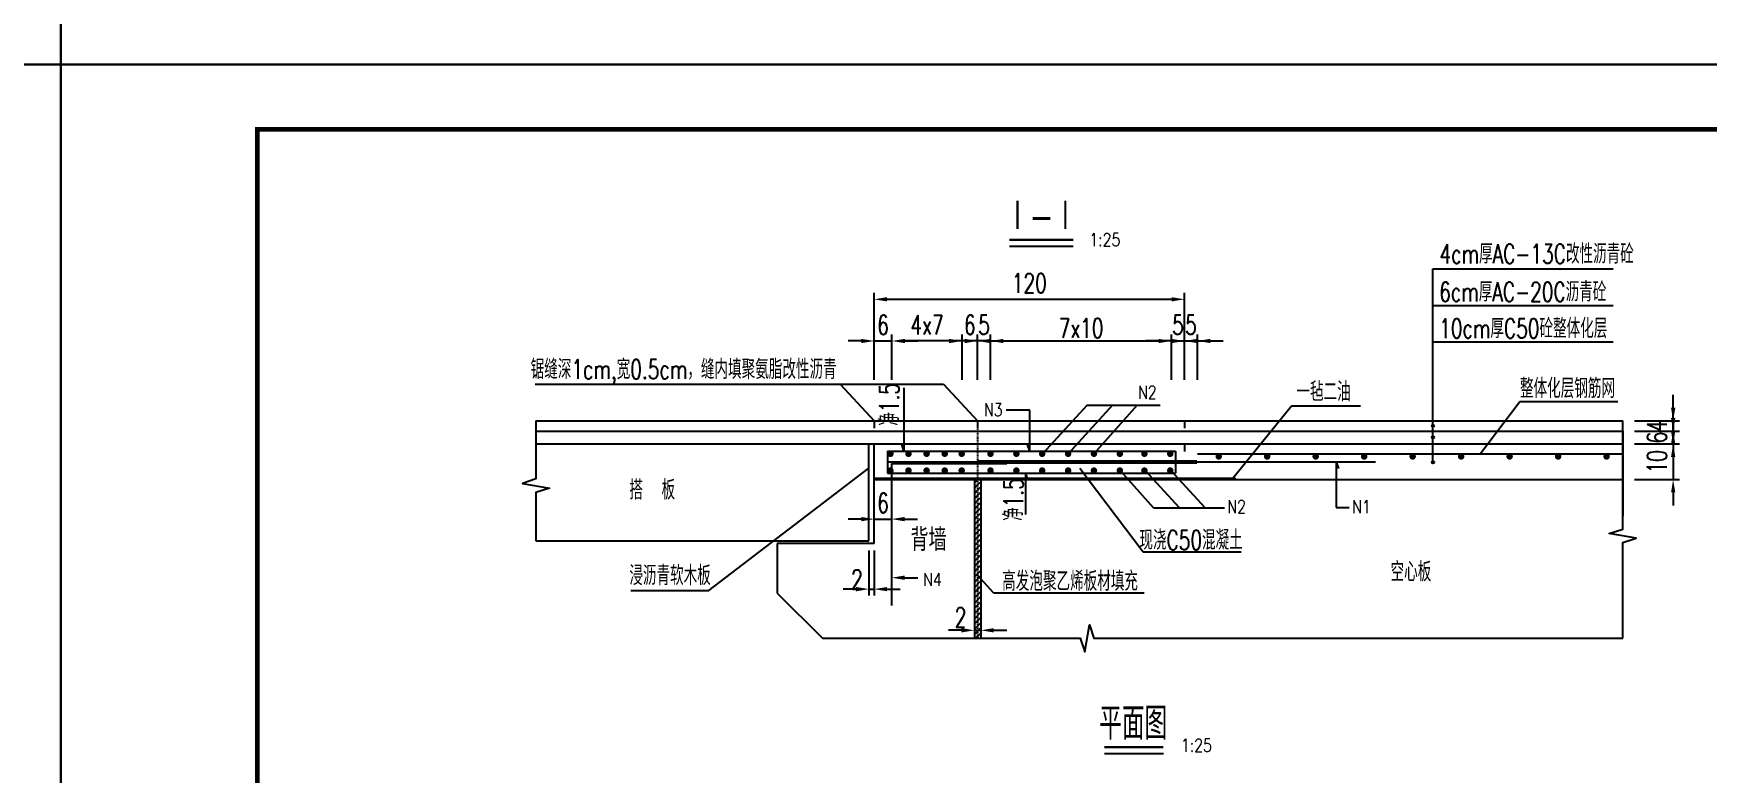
# Model space of a CAD drawing. Header units: millimetres. Extents: x -51 to 12129, y -1309 to -715.
# Drawn here: x 7085.1 to 7344.1, y -1121.4 to -1006.8 of the extents above; entities that cross this region are included whole.
import ezdxf
from ezdxf.enums import TextEntityAlignment as Align

# ---------------------------------------------------------------- set-up
doc = ezdxf.new("R2010")
doc.units = ezdxf.units.MM
doc.header["$LTSCALE"] = 0.25
doc.linetypes.add('DASHDOT', pattern=[1, 0.5, -0.25, 0, -0.25])
for name, color, linetype in [('0_RED', 1, 'Continuous'), ('0_YELLOW', 2, 'Continuous'), ('DIMENSION', 2, 'Continuous'), ('图框', 7, 'Continuous'), ('尺寸标注', 2, 'Continuous'), ('文字', 7, 'Continuous'), ('标注', 4, 'Continuous'), ('次轮廓线', 7, 'Continuous'), ('钢筋', 6, 'Continuous')]:
    doc.layers.add(name, color=color, linetype=linetype)
doc.styles.get("Standard").update_dxf_attribs({"font": 'simplex1.shx', "width": 0.7, "bigfont": 'hztxt.shx'})
doc.styles.add('TEXT', font='simplex1.shx', dxfattribs={"width": 0.7, "bigfont": 'hztxt.shx'})
doc.dimstyles.new('比例1：10', dxfattribs={"dimtxt": 3, "dimasz": 2, "dimexe": 1, "dimexo": 2, "dimgap": 0.5, "dimtad": 1, "dimzin": 13, "dimdsep": 46, "dimtxsty": 'Standard', "dimcen": -0.09, "dimclrd": 256, "dimclre": 256, "dimclrt": 7, "dimaunit": 1, "dimadec": 0, "dimazin": 0, "dimtfac": 0.0005, "dimtix": 1, "dimtmove": 2, "dimatfit": 0, "dimldrblk": 'DIM', "dimfxl": 0, "dimtolj": 1, "dimtzin": 13, "dimarcsym": 0})
doc.dimstyles.new('比例1：20', dxfattribs={"dimtxt": 3, "dimasz": 2, "dimexe": 1, "dimexo": 2, "dimgap": 0.5, "dimtad": 1, "dimlfac": 2, "dimzin": 13, "dimdsep": 46, "dimtxsty": 'Standard', "dimcen": -0.09, "dimclrd": 256, "dimclre": 256, "dimclrt": 7, "dimaunit": 1, "dimadec": 0, "dimazin": 0, "dimtfac": 0.0005, "dimtix": 1, "dimtmove": 2, "dimatfit": 3, "dimldrblk": 'DIM', "dimfxl": 0, "dimtolj": 1, "dimtzin": 13, "dimarcsym": 0})
doc.dimstyles.new('比例1：25', dxfattribs={"dimtxt": 3, "dimasz": 2, "dimexe": 1, "dimexo": 1, "dimgap": 1, "dimtad": 1, "dimdec": 1, "dimlfac": 2.5, "dimzin": 9, "dimdsep": 46, "dimtxsty": 'Standard', "dimcen": -0.09, "dimclrd": 4, "dimclre": 4, "dimclrt": 7, "dimaunit": 1, "dimadec": 0, "dimazin": 0, "dimtfac": 0.0005, "dimtdec": 1, "dimtix": 1, "dimtmove": 2, "dimatfit": 3, "dimfxl": 0, "dimtolj": 1, "dimtzin": 13, "dimarcsym": 0})
pattern_1 = [(45, (664.16464, -194.30396), (-0.404111525, 0.404111525), [])]

# ---------------------------------------------------------------- blocks, each defined once
blk = doc.blocks.new('*D1587')
at = {"layer": 'Defpoints', "color": 0}
for p in [(7230.67, -1095.86), (7231.67, -1095.86), (7231.67, -1099.19)]:
    blk.add_point(p, dxfattribs=at)
at = {"layer": '标注', "color": 4, "lineweight": -2}
for p, q in [((7230.67, -1096.86), (7230.67, -1100.19)), ((7231.67, -1096.86), (7231.67, -1100.19)), ((7228.67, -1099.19), (7226.67, -1099.19)), ((7230.67, -1099.19), (7231.67, -1099.19)), ((7233.67, -1099.19), (7235.67, -1099.19))]:
    blk.add_line(p, q, dxfattribs=at)
at = {"layer": '标注', "color": 4}
for points in [[(7228.67, -1098.86), (7228.67, -1099.53), (7230.67, -1099.19)], [(7233.67, -1098.86), (7233.67, -1099.53), (7231.67, -1099.19)]]:
    blk.add_solid(points, dxfattribs=at)
at = {"layer": '标注', "color": 7, "insert": (7228.53, -1097.19), "char_height": 3, "attachment_point": 5}
blk.add_mtext('\\A1;2', dxfattribs=at)
blk = doc.blocks.new('*D1588')
at = {"layer": 'Defpoints', "color": 0, "linetype": 'Continuous'}
for p in [(7263.17, -1054.42), (7261.17, -1066.76), (7263.17, -1066.76)]:
    blk.add_point(p, dxfattribs=at)
at = {"layer": '标注', "color": 4, "linetype": 'Continuous', "lineweight": -2}
for p, q in [((7261.17, -1060.42), (7261.17, -1053.42)), ((7263.17, -1060.42), (7263.17, -1053.42)), ((7259.17, -1054.42), (7257.17, -1054.42)), ((7261.17, -1054.42), (7263.17, -1054.42)), ((7265.17, -1054.42), (7267.17, -1054.42))]:
    blk.add_line(p, q, dxfattribs=at)
at = {"layer": '标注', "color": 4, "linetype": 'Continuous'}
for points in [[(7259.17, -1054.09), (7259.17, -1054.75), (7261.17, -1054.42)], [(7265.17, -1054.09), (7265.17, -1054.75), (7263.17, -1054.42)]]:
    blk.add_solid(points, dxfattribs=at)
at = {"layer": '标注', "color": 7, "linetype": 'Continuous', "insert": (7262.17, -1051.92), "char_height": 3, "attachment_point": 5}
blk.add_mtext('\\A1;5', dxfattribs=at)
blk = doc.blocks.new('*D1589')
at = {"layer": 'Defpoints', "color": 0, "linetype": 'Continuous'}
for p in [(7265.17, -1054.42), (7263.17, -1066.76), (7265.17, -1066.76)]:
    blk.add_point(p, dxfattribs=at)
at = {"layer": '标注', "color": 4, "linetype": 'Continuous', "lineweight": -2}
for p, q in [((7263.17, -1060.42), (7263.17, -1053.42)), ((7265.17, -1060.42), (7265.17, -1053.42)), ((7261.17, -1054.42), (7259.17, -1054.42)), ((7263.17, -1054.42), (7265.17, -1054.42)), ((7267.17, -1054.42), (7269.17, -1054.42))]:
    blk.add_line(p, q, dxfattribs=at)
at = {"layer": '标注', "color": 4, "linetype": 'Continuous'}
for points in [[(7261.17, -1054.09), (7261.17, -1054.75), (7263.17, -1054.42)], [(7267.17, -1054.09), (7267.17, -1054.75), (7265.17, -1054.42)]]:
    blk.add_solid(points, dxfattribs=at)
at = {"layer": '标注', "color": 7, "linetype": 'Continuous', "insert": (7264.17, -1051.92), "char_height": 3, "attachment_point": 5}
blk.add_mtext('\\A1;5', dxfattribs=at)
blk = doc.blocks.new('*D1590')
at = {"layer": 'Defpoints', "color": 0, "linetype": 'Continuous'}
for p in [(7231.17, -1054.42), (7231.17, -1068.36), (7233.17, -1071.88)]:
    blk.add_point(p, dxfattribs=at)
at = {"layer": '标注', "color": 4, "linetype": 'Continuous', "lineweight": -2}
for p, q in [((7231.17, -1060.42), (7231.17, -1053.42)), ((7233.17, -1060.42), (7233.17, -1053.42)), ((7229.17, -1054.42), (7227.17, -1054.42)), ((7233.17, -1054.42), (7231.17, -1054.42)), ((7235.17, -1054.42), (7237.17, -1054.42))]:
    blk.add_line(p, q, dxfattribs=at)
at = {"layer": '标注', "color": 4, "linetype": 'Continuous'}
for points in [[(7229.17, -1054.09), (7229.17, -1054.75), (7231.17, -1054.42)], [(7235.17, -1054.09), (7235.17, -1054.75), (7233.17, -1054.42)]]:
    blk.add_solid(points, dxfattribs=at)
at = {"layer": '标注', "color": 7, "linetype": 'Continuous', "insert": (7232.17, -1051.92), "char_height": 3, "attachment_point": 5}
blk.add_mtext('\\A1;5', dxfattribs=at)
blk = doc.blocks.new('*D1591')
at = {"layer": 'Defpoints', "color": 0, "linetype": 'Continuous'}
for p in [(7228.77, -1054.42), (7228.77, -1071.88), (7231.17, -1071.48)]:
    blk.add_point(p, dxfattribs=at)
at = {"layer": '标注', "color": 4, "linetype": 'Continuous', "lineweight": -2}
for p, q in [((7228.77, -1060.42), (7228.77, -1053.42)), ((7231.17, -1060.42), (7231.17, -1053.42)), ((7226.77, -1054.42), (7224.77, -1054.42)), ((7231.17, -1054.42), (7228.77, -1054.42)), ((7233.17, -1054.42), (7235.17, -1054.42))]:
    blk.add_line(p, q, dxfattribs=at)
at = {"layer": '标注', "color": 4, "linetype": 'Continuous'}
for points in [[(7226.77, -1054.09), (7226.77, -1054.75), (7228.77, -1054.42)], [(7233.17, -1054.09), (7233.17, -1054.75), (7231.17, -1054.42)]]:
    blk.add_solid(points, dxfattribs=at)
at = {"layer": '标注', "color": 7, "linetype": 'Continuous', "insert": (7229.97, -1051.92), "char_height": 3, "attachment_point": 5}
blk.add_mtext('\\A1;6', dxfattribs=at)
blk = doc.blocks.new('*D1592')
at = {"layer": 'Defpoints', "color": 0, "linetype": 'Continuous'}
for p in [(7217.92, -1054.42), (7217.92, -1071.88), (7228.77, -1071.88)]:
    blk.add_point(p, dxfattribs=at)
at = {"layer": '标注', "color": 4, "linetype": 'Continuous', "lineweight": -2}
for p, q in [((7217.92, -1060.42), (7217.92, -1053.42)), ((7228.77, -1060.42), (7228.77, -1053.42)), ((7226.77, -1054.42), (7219.92, -1054.42))]:
    blk.add_line(p, q, dxfattribs=at)
at = {"layer": '标注', "color": 4, "linetype": 'Continuous'}
for points in [[(7219.92, -1054.09), (7219.92, -1054.75), (7217.92, -1054.42)], [(7226.77, -1054.09), (7226.77, -1054.75), (7228.77, -1054.42)]]:
    blk.add_solid(points, dxfattribs=at)
at = {"layer": '标注', "color": 7, "linetype": 'Continuous', "insert": (7223.34, -1051.92), "char_height": 3, "attachment_point": 5}
blk.add_mtext('\\A1;4x7', dxfattribs=at)
blk = doc.blocks.new('*D1593')
at = {"layer": 'Defpoints', "color": 0, "linetype": 'Continuous'}
for p in [(7217.92, -1054.42), (7217.92, -1071.88), (7215.17, -1072.26)]:
    blk.add_point(p, dxfattribs=at)
at = {"layer": '标注', "color": 4, "linetype": 'Continuous', "lineweight": -2}
for p, q in [((7215.17, -1060.42), (7215.17, -1053.42)), ((7217.92, -1060.42), (7217.92, -1053.42)), ((7213.17, -1054.42), (7211.17, -1054.42)), ((7215.17, -1054.42), (7217.92, -1054.42)), ((7219.92, -1054.42), (7221.92, -1054.42))]:
    blk.add_line(p, q, dxfattribs=at)
at = {"layer": '标注', "color": 4, "linetype": 'Continuous'}
for points in [[(7213.17, -1054.09), (7213.17, -1054.75), (7215.17, -1054.42)], [(7219.92, -1054.09), (7219.92, -1054.75), (7217.92, -1054.42)]]:
    blk.add_solid(points, dxfattribs=at)
at = {"layer": '标注', "color": 7, "linetype": 'Continuous', "insert": (7216.54, -1051.92), "char_height": 3, "attachment_point": 5}
blk.add_mtext('\\A1;6', dxfattribs=at)
blk = doc.blocks.new('*D1777')
at = {"layer": 'Defpoints', "color": 0}
for p in [(7261.17, -1054.42), (7261.17, -1066.76), (7233.17, -1071.88)]:
    blk.add_point(p, dxfattribs=at)
at = {"layer": '标注', "lineweight": -2}
for p, q in [((7233.17, -1060.42), (7233.17, -1053.42)), ((7261.17, -1060.42), (7261.17, -1053.42)), ((7235.17, -1054.42), (7259.17, -1054.42))]:
    blk.add_line(p, q, dxfattribs=at)
at = {"layer": '标注'}
for points in [[(7235.17, -1054.09), (7235.17, -1054.75), (7233.17, -1054.42)], [(7259.17, -1054.09), (7259.17, -1054.75), (7261.17, -1054.42)]]:
    blk.add_solid(points, dxfattribs=at)
at = {"layer": '标注', "color": 7, "insert": (7247.17, -1052.42), "char_height": 3, "attachment_point": 5}
blk.add_mtext('\\A1;7x10', dxfattribs=at)
blk = doc.blocks.new('DIM')
blk.add_lwpolyline([(-1, -0.1, 0.2, 0, 0), (0, 0, 0, 0, 0)], format="xyseb")
blk = doc.blocks.new('*D1781')
at = {"layer": 'Defpoints', "color": 0}
for p in [(7217.88, -1081.99), (7215.17, -1082.69), (7217.88, -1082.69)]:
    blk.add_point(p, dxfattribs=at)
at = {"layer": '标注', "color": 4, "lineweight": -2}
for p, q in [((7213.17, -1081.99), (7211.17, -1081.99)), ((7215.17, -1081.99), (7215.17, -1080.99)), ((7215.17, -1081.99), (7217.88, -1081.99)), ((7217.88, -1081.99), (7217.88, -1080.99)), ((7219.88, -1081.99), (7221.88, -1081.99))]:
    blk.add_line(p, q, dxfattribs=at)
at = {"layer": '标注', "color": 4}
for points in [[(7213.17, -1081.65), (7213.17, -1082.32), (7215.17, -1081.99)], [(7219.88, -1081.65), (7219.88, -1082.32), (7217.88, -1081.99)]]:
    blk.add_solid(points, dxfattribs=at)
at = {"layer": '标注', "color": 7, "insert": (7216.53, -1079.49), "char_height": 3, "attachment_point": 5}
blk.add_mtext('\\A1;6', dxfattribs=at)
blk = doc.blocks.new('*D1782')
at = {"layer": 'Defpoints', "color": 0}
for p in [(7214.37, -1084.46), (7215.17, -1084.46), (7215.17, -1092.82)]:
    blk.add_point(p, dxfattribs=at)
at = {"layer": '标注', "color": 4, "lineweight": -2}
for p, q in [((7214.37, -1086.82), (7214.37, -1093.82)), ((7215.17, -1086.82), (7215.17, -1093.82)), ((7212.37, -1092.82), (7210.37, -1092.82)), ((7214.37, -1092.82), (7215.17, -1092.82)), ((7217.17, -1092.82), (7219.17, -1092.82))]:
    blk.add_line(p, q, dxfattribs=at)
at = {"layer": '标注', "color": 4}
for points in [[(7212.37, -1092.49), (7212.37, -1093.16), (7214.37, -1092.82)], [(7217.17, -1092.49), (7217.17, -1093.16), (7215.17, -1092.82)]]:
    blk.add_solid(points, dxfattribs=at)
at = {"layer": '标注', "color": 7, "insert": (7212.5, -1091.32), "char_height": 3, "attachment_point": 5}
blk.add_mtext('\\A1;2', dxfattribs=at)
blk = doc.blocks.new('*D1763')
at = {"layer": 'Defpoints', "color": 0}
for p in [(7330.97, -1066.76), (7330.97, -1068.36), (7338.77, -1068.36)]:
    blk.add_point(p, dxfattribs=at)
at = {"layer": '标注', "color": 4, "lineweight": -2}
for p, q in [((7338.77, -1064.76), (7338.77, -1062.76)), ((7332.77, -1066.76), (7339.77, -1066.76)), ((7338.77, -1066.76), (7338.77, -1068.36)), ((7332.77, -1068.36), (7339.77, -1068.36)), ((7338.77, -1070.36), (7338.77, -1072.36))]:
    blk.add_line(p, q, dxfattribs=at)
at = {"layer": '标注', "color": 4}
for points in [[(7338.44, -1064.76), (7339.1, -1064.76), (7338.77, -1066.76)], [(7338.44, -1070.36), (7339.1, -1070.36), (7338.77, -1068.36)]]:
    blk.add_solid(points, dxfattribs=at)
at = {"layer": '标注', "color": 7, "insert": (7336.27, -1067.56), "char_height": 3, "attachment_point": 5, "rotation": 90}
blk.add_mtext('\\A1;4', dxfattribs=at)
blk = doc.blocks.new('*D1544')
at = {"layer": 'Defpoints', "color": 0}
for p in [(7328.59, -1068.36), (7328.59, -1070.36), (7338.77, -1070.36)]:
    blk.add_point(p, dxfattribs=at)
at = {"layer": '标注', "color": 4, "lineweight": -2}
for p, q in [((7338.77, -1066.36), (7338.77, -1064.36)), ((7332.77, -1068.36), (7339.77, -1068.36)), ((7338.77, -1068.36), (7338.77, -1070.36)), ((7332.77, -1070.36), (7339.77, -1070.36)), ((7338.77, -1072.36), (7338.77, -1074.36))]:
    blk.add_line(p, q, dxfattribs=at)
at = {"layer": '标注', "color": 4}
for points in [[(7338.44, -1066.36), (7339.1, -1066.36), (7338.77, -1068.36)], [(7338.44, -1072.36), (7339.1, -1072.36), (7338.77, -1070.36)]]:
    blk.add_solid(points, dxfattribs=at)
at = {"layer": '标注', "color": 7, "insert": (7336.27, -1069.36), "char_height": 3, "attachment_point": 5, "rotation": 90}
blk.add_mtext('\\A1;6', dxfattribs=at)
blk = doc.blocks.new('*D1545')
at = {"layer": 'Defpoints', "color": 0}
for p in [(7325.63, -1070.36), (7325.63, -1075.86), (7338.77, -1075.86)]:
    blk.add_point(p, dxfattribs=at)
at = {"layer": '标注', "color": 4, "lineweight": -2}
for p, q in [((7338.77, -1068.36), (7338.77, -1066.36)), ((7332.77, -1070.36), (7339.77, -1070.36)), ((7338.77, -1070.36), (7338.77, -1075.86)), ((7332.77, -1075.86), (7339.77, -1075.86)), ((7338.77, -1077.86), (7338.77, -1079.86))]:
    blk.add_line(p, q, dxfattribs=at)
at = {"layer": '标注', "color": 4}
for points in [[(7338.44, -1068.36), (7339.1, -1068.36), (7338.77, -1070.36)], [(7338.44, -1077.86), (7339.1, -1077.86), (7338.77, -1075.86)]]:
    blk.add_solid(points, dxfattribs=at)
at = {"layer": '标注', "color": 7, "insert": (7336.27, -1073.11), "char_height": 3, "attachment_point": 5, "rotation": 90}
blk.add_mtext('\\A1;10', dxfattribs=at)
blk = doc.blocks.new('*D1764')
at = {"layer": 'Defpoints', "color": 0}
for p in [(7263.17, -1047.97), (7215.17, -1070.36), (7263.17, -1070.36)]:
    blk.add_point(p, dxfattribs=at)
at = {"layer": '标注', "color": 4, "lineweight": -2}
for p, q in [((7215.17, -1053.97), (7215.17, -1046.97)), ((7217.17, -1047.97), (7261.17, -1047.97)), ((7263.17, -1053.97), (7263.17, -1046.97))]:
    blk.add_line(p, q, dxfattribs=at)
at = {"layer": '标注', "color": 4}
for points in [[(7217.17, -1047.64), (7217.17, -1048.3), (7215.17, -1047.97)], [(7261.17, -1047.64), (7261.17, -1048.3), (7263.17, -1047.97)]]:
    blk.add_solid(points, dxfattribs=at)
at = {"layer": '标注', "color": 7, "insert": (7239.17, -1045.47), "char_height": 3, "attachment_point": 5}
blk.add_mtext('\\A1;120', dxfattribs=at)
blk = doc.blocks.new('*D1794')
at = {"layer": 'Defpoints', "color": 0}
for p in [(1756.54, -1110.45), (8019.91, -1110.45), (8028.04, -1115.45)]:
    blk.add_point(p, dxfattribs=at)
at = {"layer": '标注', "lineweight": -2}
for p, q in [((8019.91, -1108.45), (8019.91, -1106.45)), ((8013.91, -1110.45), (8020.91, -1110.45)), ((8019.91, -1115.45), (8019.91, -1110.45)), ((8025.91, -1115.45), (8018.91, -1115.45)), ((8019.91, -1117.45), (8019.91, -1119.45))]:
    blk.add_line(p, q, dxfattribs=at)
at = {"layer": '标注'}
for points in [[(8019.58, -1108.45), (8020.25, -1108.45), (8019.91, -1110.45)], [(8019.58, -1117.45), (8020.25, -1117.45), (8019.91, -1115.45)]]:
    blk.add_solid(points, dxfattribs=at)
at = {"layer": '标注', "color": 7, "insert": (8017.91, -1112.95), "char_height": 3, "attachment_point": 5, "rotation": 90}
blk.add_mtext('\\A1;5', dxfattribs=at)
blk = doc.blocks.new('123')
at = {"layer": '图框', "color": 2}
blk.add_lwpolyline([(369.33, -1011.65), (369.33, -714.65), (-50.67, -714.65), (-50.67, -1011.65)], close=True, dxfattribs=at)

msp = doc.modelspace()

# ---------------------------------------------------------------- hatches: boundary and pattern name
at = {"layer": '文字'}
h = msp.add_hatch(dxfattribs=at)
h.set_pattern_fill('ANSI31', color=2, scale=0.18, style=0)
h.set_pattern_definition(pattern_1)
h.paths.add_polyline_path([(7230.66925, -1100.42913), (7231.16925, -1100.42913), (7231.16925, -1075.8593), (7230.66925, -1075.8593)])
h.paths.add_polyline_path([(7231.66925, -1091.19292), (7231.16925, -1090.63912), (7231.16925, -1100.42913), (7231.66925, -1100.42913)])
h = msp.add_hatch(dxfattribs=at)
h.set_pattern_fill('ANSI31', color=2, scale=0.18, style=0)
h.set_pattern_definition(pattern_1)
h.paths.add_polyline_path([(7231.66925, -1075.8593), (7231.16925, -1075.8593), (7231.16925, -1090.63912), (7231.66925, -1091.19292)])

# ---------------------------------------------------------------- linework, layer by layer
for p, q in [((7162.85445, -1066.7593), (7330.97245, -1066.7593)), ((7162.85445, -1068.3593), (7330.97245, -1068.3593)), ((7162.85445, -1070.3593), (7330.97245, -1070.3593)), ((7214.36926, -1085.3593), (7214.36926, -1070.3593)), ((7215.16926, -1085.7593), (7215.16926, -1070.3593)), ((7215.16926, -1075.6593), (7270.97245, -1075.6593)), ((7215.16926, -1075.79087), (7215.30082, -1075.6593)), ((7215.16926, -1075.8593), (7330.97245, -1075.8593)), ((7215.98471, -1075.8593), (7216.18471, -1075.6593)), ((7216.86859, -1075.8593), (7217.06859, -1075.6593)), ((7217.75247, -1075.8593), (7217.95247, -1075.6593)), ((7218.63636, -1075.8593), (7218.83636, -1075.6593)), ((7219.52024, -1075.8593), (7219.72024, -1075.6593)), ((7220.40412, -1075.8593), (7220.60412, -1075.6593)), ((7220.70687, -1075.8593), (7220.90687, -1075.6593)), ((7221.28801, -1075.8593), (7221.48801, -1075.6593)), ((7222.17189, -1075.8593), (7222.37189, -1075.6593)), ((7225.59076, -1075.8593), (7225.79076, -1075.6593)), ((7226.47464, -1075.8593), (7226.67464, -1075.6593)), ((7227.35852, -1075.8593), (7227.55852, -1075.6593)), ((7228.24241, -1075.8593), (7228.44241, -1075.6593)), ((7229.12629, -1075.8593), (7229.32629, -1075.6593)), ((7230.01017, -1075.8593), (7230.21017, -1075.6593)), ((7230.66925, -1075.8593), (7230.66925, -1100.42913)), ((7230.89406, -1075.8593), (7231.09406, -1075.6593)), ((7231.66925, -1075.8593), (7231.66925, -1100.42913)), ((7231.77794, -1075.8593), (7231.97794, -1075.6593)), ((7232.66182, -1075.8593), (7232.86182, -1075.6593)), ((7233.54571, -1075.8593), (7233.74571, -1075.6593)), ((7234.42959, -1075.8593), (7234.62959, -1075.6593)), ((7235.31348, -1075.8593), (7235.51348, -1075.6593)), ((7236.19736, -1075.8593), (7236.39736, -1075.6593)), ((7237.08124, -1075.8593), (7237.28124, -1075.6593)), ((7237.96513, -1075.8593), (7238.16513, -1075.6593)), ((7239.73289, -1075.8593), (7239.93289, -1075.6593)), ((7240.61678, -1075.8593), (7240.81678, -1075.6593)), ((7241.50066, -1075.8593), (7241.70066, -1075.6593)), ((7242.38454, -1075.8593), (7242.58454, -1075.6593)), ((7243.26843, -1075.8593), (7243.46843, -1075.6593)), ((7244.15231, -1075.8593), (7244.35231, -1075.6593)), ((7245.03619, -1075.8593), (7245.23619, -1075.6593)), ((7245.92008, -1075.8593), (7246.12008, -1075.6593)), ((7246.80396, -1075.8593), (7247.00396, -1075.6593)), ((7247.68784, -1075.8593), (7247.88784, -1075.6593)), ((7248.57173, -1075.8593), (7248.77173, -1075.6593)), ((7249.45561, -1075.8593), (7249.65561, -1075.6593)), ((7250.33949, -1075.8593), (7250.53949, -1075.6593)), ((7251.22338, -1075.8593), (7251.42338, -1075.6593)), ((7252.10726, -1075.8593), (7252.30726, -1075.6593)), ((7252.99114, -1075.8593), (7253.19114, -1075.6593)), ((7253.87503, -1075.8593), (7254.07503, -1075.6593)), ((7254.75891, -1075.8593), (7254.95891, -1075.6593)), ((7255.6428, -1075.8593), (7255.646, -1075.6593)), ((7256.32988, -1075.8593), (7256.52988, -1075.6593)), ((7257.21376, -1075.8593), (7257.41376, -1075.6593)), ((7258.09765, -1075.8593), (7258.29765, -1075.6593)), ((7258.98153, -1075.8593), (7259.18153, -1075.6593)), ((7259.86541, -1075.8593), (7260.06541, -1075.6593)), ((7260.7493, -1075.8593), (7260.9493, -1075.6593)), ((7261.63318, -1075.8593), (7261.83318, -1075.6593)), ((7262.51706, -1075.8593), (7262.71706, -1075.6593)), ((7263.40095, -1075.8593), (7263.60095, -1075.6593)), ((7264.28483, -1075.8593), (7264.48483, -1075.6593)), ((7265.16871, -1075.8593), (7265.36871, -1075.6593)), ((7266.0526, -1075.8593), (7266.2526, -1075.6593)), ((7266.93648, -1075.8593), (7267.13648, -1075.6593)), ((7267.82036, -1075.8593), (7268.02036, -1075.6593)), ((7268.70425, -1075.8593), (7268.90425, -1075.6593)), ((7269.58813, -1075.8593), (7269.78813, -1075.6593)), ((7270.47201, -1075.8593), (7270.67201, -1075.6593)), ((7162.85445, -1085.3593), (7214.36926, -1085.3593)), ((7200.16926, -1085.7593), (7200.16926, -1093.42386)), ((7215.16926, -1085.7593), (7200.16926, -1085.7593))]:
    msp.add_line(p, q)
at = {"linetype": 'DASHDOT'}
msp.add_line((7231.16925, -1066.7593), (7231.16925, -1100.42913), dxfattribs=at)
at = {"const_width": 0.7}
msp.add_lwpolyline([(7499.75412, -1021.65472), (7119.75412, -1021.65472), (7119.75412, -1298.65472), (7499.75412, -1298.65472)], close=True, dxfattribs=at)
msp.add_lwpolyline([(7215.16926, -1075.6593), (7270.97245, -1075.6593), (7270.97245, -1075.8593), (7215.16926, -1075.8593)], close=True)
at = {"layer": '0_RED', "color": 4}
for p, q in [((7215.16926, -1066.7593), (7215.16926, -1067.90194)), ((7231.16925, -1066.7593), (7231.16925, -1067.90194)), ((7263.16926, -1066.7593), (7263.16926, -1067.90194)), ((7263.16926, -1070.3593), (7263.16926, -1071.50194))]:
    msp.add_line(p, q, dxfattribs=at)
at = {"layer": '0_YELLOW'}
msp.add_line((7330.97245, -1068.3593), (7330.97245, -1081.53486), dxfattribs=at)
at = {"layer": '尺寸标注', "color": 4, "linetype": 'Continuous'}
for centre in [(7301.61262, -1067.55953), (7301.61262, -1069.3336), (7301.61262, -1073.21009)]:
    msp.add_circle(centre, 0.16613, dxfattribs=at)
at = {"layer": '文字'}
for p, q in [((7236.09222, -1039.76018), (7245.95481, -1039.76018)), ((7250.7868, -1118.27928), (7259.91385, -1118.27928))]:
    msp.add_line(p, q, dxfattribs=at)
at = {"layer": '文字', "const_width": 0.4}
for points in [[(7236.09222, -1038.76018), (7245.95481, -1038.76018)], [(7250.7868, -1117.27928), (7259.91385, -1117.27928)]]:
    msp.add_lwpolyline(points, dxfattribs=at)
at = {"layer": '标注'}
for p, q in [((7301.61262, -1073.19423), (7301.61262, -1043.24134)), ((7219.76883, -1071.47787), (7219.43769, -1070.44046)), ((7239.22862, -1071.47787), (7238.89748, -1070.44046)), ((7286.65614, -1073.1093), (7286.98728, -1074.14671)), ((7238.56057, -1074.8593), (7238.56057, -1081.29596)), ((7238.56057, -1074.8593), (7238.89171, -1075.89671)), ((7219.91815, -1091.05792), (7221.91815, -1091.05792))]:
    msp.add_line(p, q, dxfattribs=at)
at = {"layer": '标注', "linetype": 'Continuous'}
for p, q in [((7301.61262, -1043.24134), (7329.49363, -1043.24134)), ((7301.61262, -1043.24134), (7329.49363, -1043.24134)), ((7301.61262, -1048.90318), (7329.49363, -1048.90318)), ((7301.61262, -1048.90318), (7329.49363, -1048.90318)), ((7301.61262, -1054.56501), (7329.49363, -1054.56501)), ((7162.71723, -1061.09708), (7202.59485, -1061.09708)), ((7202.59485, -1061.09708), (7225.90511, -1061.09708)), ((7209.90511, -1061.09708), (7215.16926, -1066.7593)), ((7219.76883, -1061.66522), (7219.76883, -1071.47787)), ((7225.90511, -1061.09708), (7231.16925, -1066.7593)), ((7248.09817, -1064.32822), (7241.22975, -1071.85993)), ((7252.05127, -1064.34616), (7245.18285, -1071.87787)), ((7248.09817, -1064.32822), (7259.43624, -1064.32822)), ((7255.84087, -1064.34616), (7249.16925, -1071.87787)), ((7308.91358, -1071.89005), (7315.06206, -1063.7617)), ((7315.06206, -1063.7617), (7330.22163, -1063.7617)), ((7239.22862, -1065.10062), (7235.58748, -1065.10062)), ((7239.22862, -1071.47787), (7239.22862, -1065.10062)), ((7270.67201, -1075.6593), (7279.73193, -1064.4329)), ((7279.73193, -1064.4329), (7290.39736, -1064.4329)), ((7189.61299, -1093.04989), (7214.36926, -1074.09252)), ((7256.76577, -1087.07945), (7247.00458, -1074.17094)), ((7258.35684, -1080.25621), (7253.29253, -1074.52803)), ((7262.41821, -1080.25621), (7257.15709, -1074.52803)), ((7266.38558, -1080.25621), (7261.12447, -1074.52803)), ((7286.65614, -1073.1093), (7286.65614, -1080.21471)), ((7258.35684, -1080.25621), (7269.35344, -1080.25621)), ((7286.65614, -1080.21471), (7288.65614, -1080.21471)), ((7271.96014, -1087.07945), (7256.76577, -1087.07945)), ((7233.63556, -1093.3708), (7231.16925, -1090.63912)), ((7177.5106, -1093.04989), (7189.61299, -1093.04989)), ((7233.63556, -1093.3708), (7256.95114, -1093.3708))]:
    msp.add_line(p, q, dxfattribs=at)
at = {"layer": '标注'}
msp.add_solid([(7219.88354, -1090.72459), (7217.88354, -1091.05792), (7219.88354, -1091.39125)], dxfattribs=at)
at = {"layer": '次轮廓线', "ltscale": 2}
msp.add_line((7200.16926, -1093.42386), (7207.19617, -1100.42913), dxfattribs=at)
for points in [[(7162.85445, -1066.7593), (7162.85445, -1075.77423), (7160.75445, -1076.47423), (7164.95445, -1077.17423), (7162.85445, -1077.87423), (7162.85445, -1085.3593)], [(7330.97245, -1100.42913), (7330.97245, -1085.62459), (7333.07245, -1084.92459), (7328.87245, -1084.22459), (7330.97245, -1083.52459), (7330.97245, -1066.7593)], [(7207.19617, -1100.42913), (7247.05744, -1100.42913), (7247.75744, -1102.52913), (7248.45744, -1098.32913), (7249.15744, -1100.42913), (7330.97245, -1100.42913)]]:
    msp.add_lwpolyline(points, dxfattribs=at)
at = {"layer": '钢筋'}
for p, q in [((7217.25216, -1071.47787), (7261.76723, -1071.47787)), ((7217.25216, -1071.47787), (7217.25216, -1074.8593)), ((7261.76723, -1071.47787), (7261.76723, -1074.8593)), ((7265.16926, -1071.89005), (7330.97245, -1071.89005)), ((7217.25216, -1073.1093), (7292.74209, -1073.1093)), ((7217.88354, -1095.37919), (7217.88354, -1073.39072)), ((7217.88354, -1073.39072), (7235.67784, -1073.39072)), ((7231.16925, -1072.9593), (7265.07648, -1072.9593)), ((7231.16925, -1073.2593), (7265.07648, -1073.2593)), ((7217.25216, -1074.8593), (7261.76723, -1074.8593))]:
    msp.add_line(p, q, dxfattribs=at)
at = {"layer": '钢筋', "const_width": 0.5}
for points in [[(7217.43388, -1071.87776, 1), (7217.93388, -1071.87776, 1)], [(7217.43388, -1071.87776, 1), (7217.93388, -1071.87776, 1)], [(7220.23388, -1071.87776, 1), (7220.73388, -1071.87776, 1)], [(7220.23388, -1071.87776, 1), (7220.73388, -1071.87776, 1)], [(7223.03388, -1071.87776, 1), (7223.53388, -1071.87776, 1)], [(7223.03388, -1071.87776, 1), (7223.53388, -1071.87776, 1)], [(7225.83388, -1071.87776, 1), (7226.33388, -1071.87776, 1)], [(7225.83388, -1071.87776, 1), (7226.33388, -1071.87776, 1)], [(7228.45704, -1071.87776, 1), (7228.95704, -1071.87776, 1)], [(7228.45704, -1071.87776, 1), (7228.95704, -1071.87776, 1)], [(7232.91925, -1071.87787, 1), (7233.41925, -1071.87787, 1)], [(7232.91925, -1071.87787, 1), (7233.41925, -1071.87787, 1)], [(7236.91925, -1071.87787, 1), (7237.41925, -1071.87787, 1)], [(7236.91925, -1071.87787, 1), (7237.41925, -1071.87787, 1)], [(7240.91925, -1071.87787, 1), (7241.41925, -1071.87787, 1)], [(7240.91925, -1071.87787, 1), (7241.41925, -1071.87787, 1)], [(7244.91925, -1071.87787, 1), (7245.41925, -1071.87787, 1)], [(7244.91925, -1071.87787, 1), (7245.41925, -1071.87787, 1)], [(7248.91925, -1071.87787, 1), (7249.41925, -1071.87787, 1)], [(7248.91925, -1071.87787, 1), (7249.41925, -1071.87787, 1)], [(7252.91925, -1071.87787, 1), (7253.41925, -1071.87787, 1)], [(7252.91925, -1071.87787, 1), (7253.41925, -1071.87787, 1)], [(7256.72245, -1071.87787, 1), (7257.22245, -1071.87787, 1)], [(7256.72245, -1071.87787, 1), (7257.22245, -1071.87787, 1)], [(7260.72245, -1071.87787, 1), (7261.22245, -1071.87787, 1)], [(7260.72245, -1071.87787, 1), (7261.22245, -1071.87787, 1)], [(7268.22245, -1072.29005, 1), (7268.72245, -1072.29005, 1)], [(7268.22245, -1072.29005, 1), (7268.72245, -1072.29005, 1)], [(7275.72245, -1072.29005, 1), (7276.22245, -1072.29005, 1)], [(7275.72245, -1072.29005, 1), (7276.22245, -1072.29005, 1)], [(7283.22245, -1072.29005, 1), (7283.72245, -1072.29005, 1)], [(7283.22245, -1072.29005, 1), (7283.72245, -1072.29005, 1)], [(7290.72245, -1072.29005, 1), (7291.22245, -1072.29005, 1)], [(7290.72245, -1072.29005, 1), (7291.22245, -1072.29005, 1)], [(7298.22245, -1072.29005, 1), (7298.72245, -1072.29005, 1)], [(7298.22245, -1072.29005, 1), (7298.72245, -1072.29005, 1)], [(7305.72245, -1072.29005, 1), (7306.22245, -1072.29005, 1)], [(7305.72245, -1072.29005, 1), (7306.22245, -1072.29005, 1)], [(7313.22245, -1072.29005, 1), (7313.72245, -1072.29005, 1)], [(7313.22245, -1072.29005, 1), (7313.72245, -1072.29005, 1)], [(7320.72245, -1072.29005, 1), (7321.22245, -1072.29005, 1)], [(7320.72245, -1072.29005, 1), (7321.22245, -1072.29005, 1)], [(7328.22245, -1072.29005, 1), (7328.72245, -1072.29005, 1)], [(7328.22245, -1072.29005, 1), (7328.72245, -1072.29005, 1)], [(7217.43388, -1074.46817, 1), (7217.93388, -1074.46817, 1)], [(7217.43388, -1074.46817, 1), (7217.93388, -1074.46817, 1)], [(7220.23388, -1074.46817, 1), (7220.73388, -1074.46817, 1)], [(7220.23388, -1074.46817, 1), (7220.73388, -1074.46817, 1)], [(7223.03388, -1074.46817, 1), (7223.53388, -1074.46817, 1)], [(7223.03388, -1074.46817, 1), (7223.53388, -1074.46817, 1)], [(7225.83388, -1074.46817, 1), (7226.33388, -1074.46817, 1)], [(7225.83388, -1074.46817, 1), (7226.33388, -1074.46817, 1)], [(7228.45704, -1074.46817, 1), (7228.95704, -1074.46817, 1)], [(7228.45704, -1074.46817, 1), (7228.95704, -1074.46817, 1)], [(7232.91925, -1074.46828, 1), (7233.41925, -1074.46828, 1)], [(7232.91925, -1074.46828, 1), (7233.41925, -1074.46828, 1)], [(7236.91925, -1074.46828, 1), (7237.41925, -1074.46828, 1)], [(7236.91925, -1074.46828, 1), (7237.41925, -1074.46828, 1)], [(7240.91925, -1074.46828, 1), (7241.41925, -1074.46828, 1)], [(7240.91925, -1074.46828, 1), (7241.41925, -1074.46828, 1)], [(7244.91925, -1074.46828, 1), (7245.41925, -1074.46828, 1)], [(7244.91925, -1074.46828, 1), (7245.41925, -1074.46828, 1)], [(7248.91925, -1074.46828, 1), (7249.41925, -1074.46828, 1)], [(7248.91925, -1074.46828, 1), (7249.41925, -1074.46828, 1)], [(7252.91925, -1074.46828, 1), (7253.41925, -1074.46828, 1)], [(7252.91925, -1074.46828, 1), (7253.41925, -1074.46828, 1)], [(7256.72245, -1074.46828, 1), (7257.22245, -1074.46828, 1)], [(7256.72245, -1074.46828, 1), (7257.22245, -1074.46828, 1)], [(7260.72245, -1074.46828, 1), (7261.22245, -1074.46828, 1)], [(7260.72245, -1074.46828, 1), (7261.22245, -1074.46828, 1)]]:
    msp.add_lwpolyline(points, format="xyb", close=True, dxfattribs=at)

# ---------------------------------------------------------------- block references
at = {"layer": '标注'}
for p in [(6720, 0), (7140, 0), (6720, -297), (7140, -297)]:
    msp.add_blockref('123', p, dxfattribs=at)

# ---------------------------------------------------------------- texts
at = {"width": 0.8}
msp.add_text('背墙', height=3.5, dxfattribs=at).set_placement((7223.58792, -1084.97297), align=Align.MIDDLE)
at = {"layer": '0_YELLOW', "color": 7, "style": 'TEXT', "width": 0.8}
for s, p in [('N2', (7257.427, -1062.35908)), ('N3', (7233.58782, -1065.06444)), ('N2', (7271.2332, -1080.0684)), ('N1', (7290.56049, -1080.0684)), ('N4', (7224.19283, -1091.33566))]:
    msp.add_text(s, height=2, dxfattribs=at).set_placement(p, align=Align.MIDDLE)
at = {"layer": 'DIMENSION', "color": 7, "width": 0.7}
for p in [(7217.35238, -1064.23626), (7236.56057, -1078.96754)]:
    msp.add_text('净1.5', height=3, rotation=90, dxfattribs=at).set_placement(p, align=Align.MIDDLE)
at = {"layer": '尺寸标注', "color": 7, "style": 'TEXT', "width": 0.8}
for p in [(7248.45876, -1039.73367), (7262.61314, -1117.9763)]:
    msp.add_text('1:25', height=2, dxfattribs=at).set_placement(p)
at = {"layer": '尺寸标注', "color": 7, "linetype": 'Continuous', "width": 0.7}
for s, p in [('4cm厚AC-13C改性沥青砼', (7302.62632, -1042.44229)), ('6cm厚AC-20C沥青砼', (7302.58061, -1048.31085)), ('10cm厚C50砼整体化层', (7302.58061, -1053.97269)), ('浸沥青软木板', (7177.29997, -1092.2104)), ('高发泡聚乙烯板材填充', (7234.97765, -1093.09456))]:
    msp.add_text(s, height=3, dxfattribs=at).set_placement(p)
for s, p in [('锯缝深1cm,宽0.5cm，缝内填聚氨脂改性沥青', (7185.69695, -1059.08285)), ('一毡二油', (7284.68755, -1062.12511)), ('整体化层钢筋网', (7322.4255, -1061.60767)), ('搭  板', (7180.84141, -1077.30829)), ('现浇C50混凝土', (7264.18932, -1085.08074)), ('空心板', (7298.20321, -1089.97316))]:
    msp.add_text(s, height=3, dxfattribs=at).set_placement(p, align=Align.MIDDLE)
at = {"layer": '文字', "width": 0.7}
for s, p in [('Ⅰ-Ⅰ', (7241.04758, -1035.09003)), ('平面图', (7255.23959, -1113.60913))]:
    msp.add_text(s, height=5, dxfattribs=at).set_placement(p, align=Align.MIDDLE_CENTER)

# ---------------------------------------------------------------- dimensions: what is measured, and where the dimension line sits
at = {"layer": '标注'}
dim = msp.add_linear_dim(base=(7263.16926, -1047.96839), p1=(7215.16926, -1070.3593), p2=(7263.16926, -1070.3593), dimstyle='比例1：25', dxfattribs=at)
dim.commit()
dim.dimension.update_dxf_attribs({"geometry": '*D1764', "text_midpoint": (7239.16926, -1045.46839)})
at = {"layer": '标注', "linetype": 'Continuous'}
for p1, text, picture, middle in [((7215.16926, -1072.2593), '6', '*D1593', (7216.54371, -1051.91927)), ((7228.76925, -1071.87787), '4x7', '*D1592', (7223.3437, -1051.91927))]:
    dim = msp.add_linear_dim(base=(7217.91815, -1054.41927), p1=p1, p2=(7217.91815, -1071.87787), text=text, dimstyle='比例1：25', dxfattribs=at)
    dim.commit()
    dim.dimension.update_dxf_attribs({"geometry": picture, "text_midpoint": middle})
for base, p1, p2, picture, middle in [((7228.76925, -1054.41927), (7231.16925, -1071.47787), (7228.76925, -1071.87787), '*D1591', (7229.96925, -1051.91927)), ((7231.16925, -1054.41927), (7233.16925, -1071.87787), (7231.16925, -1068.3593), '*D1590', (7232.16925, -1051.91927)), ((7263.16926, -1054.41927), (7261.16926, -1066.7593), (7263.16926, -1066.7593), '*D1588', (7262.16926, -1051.91927))]:
    dim = msp.add_linear_dim(base=base, p1=p1, p2=p2, dimstyle='比例1：25', dxfattribs=at)
    dim.commit()
    dim.dimension.update_dxf_attribs({"geometry": picture, "text_midpoint": middle})
at = {"layer": '标注'}
for base, p1, p2, text, dimstyle, picture, middle in [((7261.16926, -1054.41927), (7233.16925, -1071.87787), (7261.16926, -1066.7593), '7x10', '比例1：20', '*D1777', (7247.16926, -1052.41927)), ((7217.88354, -1081.986), (7215.16926, -1082.69095), (7217.88354, -1082.69095), '6', '比例1：25', '*D1781', (7216.5264, -1079.486))]:
    dim = msp.add_linear_dim(base=base, p1=p1, p2=p2, text=text, dimstyle=dimstyle, dxfattribs=at)
    dim.commit()
    dim.dimension.update_dxf_attribs({"geometry": picture, "text_midpoint": middle})
at = {"layer": '标注', "linetype": 'Continuous'}
dim = msp.add_linear_dim(base=(7265.16926, -1054.41927), p1=(7263.16926, -1066.7593), p2=(7265.16926, -1066.7593), dimstyle='比例1：25', override={"dimscale": 1}, dxfattribs=at)
dim.commit()
dim.dimension.update_dxf_attribs({"geometry": '*D1589', "text_midpoint": (7264.16926, -1051.91927)})
at = {"layer": '标注'}
for base, p1, p2, dimstyle, picture, middle in [((7338.76979, -1068.3593), (7330.97245, -1066.7593), (7330.97245, -1068.3593), '比例1：25', '*D1763', (7336.26979, -1067.5593)), ((8019.91371, -1110.44972), (8028.0426, -1115.44972), (1756.53529, -1110.44972), '比例1：10', '*D1794', (8017.91371, -1112.94972))]:
    dim = msp.add_linear_dim(base=base, p1=p1, p2=p2, angle=90, dimstyle=dimstyle, dxfattribs=at)
    dim.commit()
    dim.dimension.update_dxf_attribs({"geometry": picture, "text_midpoint": middle})
for base, p1, p2, text, picture, middle in [((7338.76979, -1075.8593), (7325.63399, -1070.3593), (7325.63399, -1075.8593), '10', '*D1545', (7336.26979, -1073.1093)), ((7338.76979, -1070.3593), (7328.58554, -1068.3593), (7328.58554, -1070.3593), '6', '*D1544', (7336.26979, -1069.3593))]:
    dim = msp.add_linear_dim(base=base, p1=p1, p2=p2, angle=90, text=text, dimstyle='比例1：25', dxfattribs=at)
    dim.commit()
    dim.dimension.update_dxf_attribs({"geometry": picture, "text_midpoint": middle})
dim = msp.add_linear_dim(base=(7215.16926, -1092.82267), p1=(7214.36926, -1084.45776), p2=(7215.16926, -1084.45776), dimstyle='比例1：25', dxfattribs=at)
dim.commit()
dim.dimension.update_dxf_attribs({"geometry": '*D1782', "text_midpoint": (7212.49713, -1091.32267), "dimtype": 160})
dim = msp.add_linear_dim(base=(7231.66925, -1099.1934), p1=(7230.66925, -1095.8593), p2=(7231.66925, -1095.8593), angle=360, text='2', dimstyle='比例1：25', dxfattribs=at)
dim.commit()
dim.dimension.update_dxf_attribs({"geometry": '*D1587', "text_midpoint": (7228.53039, -1097.1934), "dimtype": 161})

doc.saveas('drawing.dxf')
